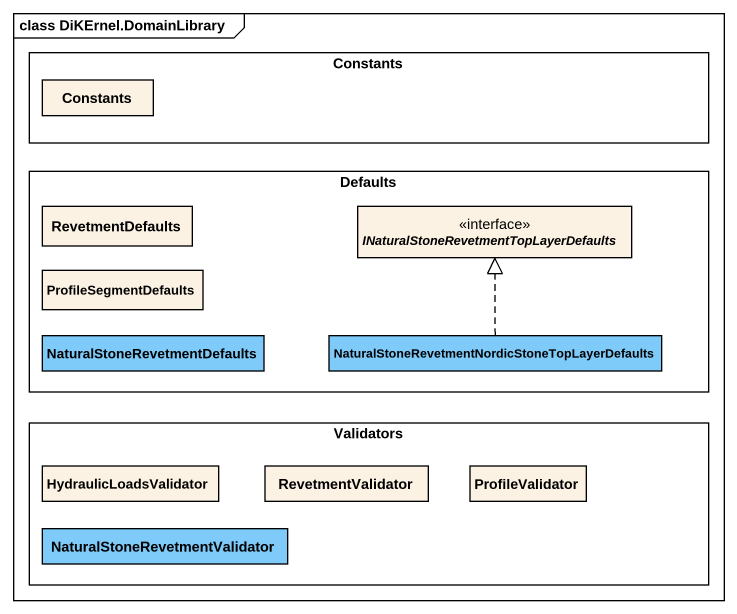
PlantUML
@startuml
mainframe class DiKErnel.DomainLibrary
hide circle
hide empty members
rectangle Constants {
  class "Constants" as Constants_2
}
rectangle Defaults {
  class RevetmentDefaults
  interface "INaturalStoneRevetmentTopLayerDefaults" as INaturalStoneRevetmentTopLay
  class ProfileSegmentDefaults
  class "NaturalStoneRevetmentDefaults" as NaturalStoneRevetmentDefault #7ECAF9
  class "NaturalStoneRevetmentNordicStoneTopLayerDefaults" as NaturalStoneRevetmentNordicS #7ECAF9
}
rectangle Validators {
  class HydraulicLoadsValidator
  class RevetmentValidator
  class ProfileValidator
  class "NaturalStoneRevetmentValidator" as NaturalStoneRevetmentValidat #7ECAF9
}
NaturalStoneRevetmentNordicS .up.|> INaturalStoneRevetmentTopLay
@enduml
